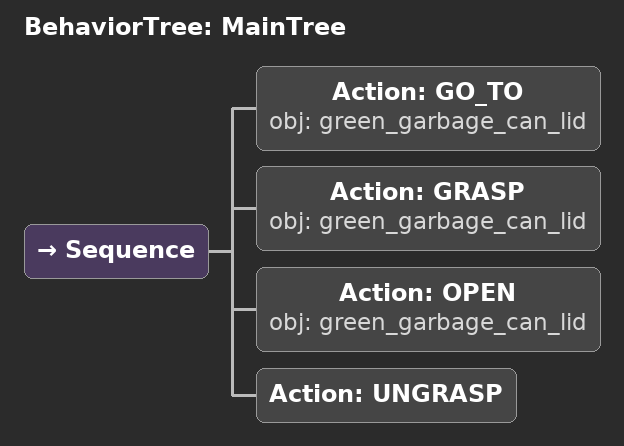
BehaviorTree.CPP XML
<root main_tree_to_execute="MainTree">
  <BehaviorTree ID="MainTree">
    <Sequence>
      <!-- Go to green_garbage_can_lid -->
      <Action ID="GO_TO" obj="green_garbage_can_lid" />
      <!-- Grasp green_garbage_can_lid -->
      <Action ID="GRASP" obj="green_garbage_can_lid" />
      <!-- Open green_garbage_can_lid -->
      <Action ID="OPEN" obj="green_garbage_can_lid" />
      <!-- Ungrasp -->
      <Action ID="UNGRASP" />
    </Sequence>
  </BehaviorTree>
</root>
